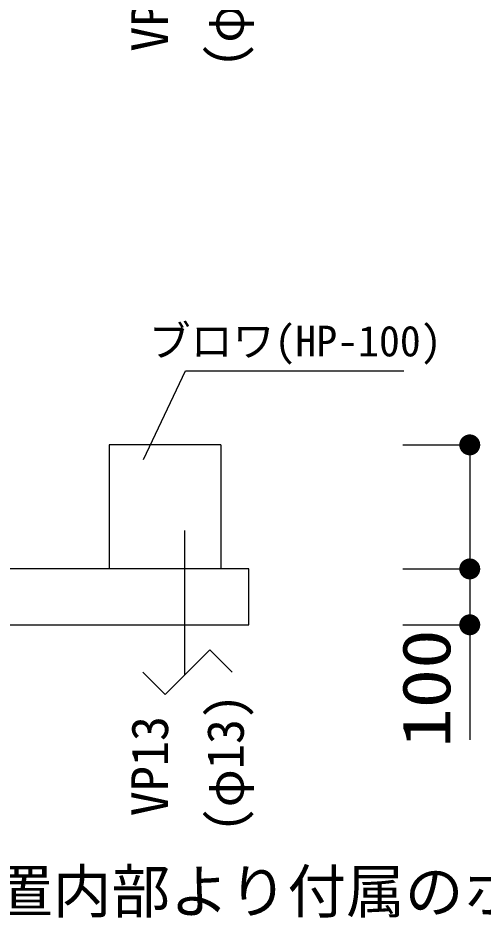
# Model space of a CAD drawing. Units: millimetres, scale not verified. Extents: x -21929 to 8910, y -6308 to 6308.
# Drawn here: x 774 to 1607, y 3010 to 4621 of the extents above; entities that cross this region are included whole.
import ezdxf
from ezdxf.enums import TextEntityAlignment as Align

# ---------------------------------------------------------------- set-up
doc = ezdxf.new("R2010")
doc.units = ezdxf.units.MM
doc.header["$LTSCALE"] = 30
for name, color, linetype, lineweight in [('0-6_機器', 3, 'Continuous', 25), ('0-C_07', 3, 'Continuous', 25), ('1-6_00クル-フ-6寸法', 132, 'Continuous', 25)]:
    doc.layers.add(name, color=color, linetype=linetype, lineweight=lineweight)
doc.styles.add('ＭＳ ゴシック', font='')
doc.styles.get('ＭＳ ゴシック').set_extended_font_data('MS Gothic')

msp = doc.modelspace()

# ---------------------------------------------------------------- linework, layer by layer
at = {"layer": '0-6_機器', "color": 4}
for p, q in [((998.82, 3830.02), (1073.86, 3989.04)), ((1073.86, 3989.04), (1465.12, 3989.04))]:
    msp.add_line(p, q, dxfattribs=at)
at = {"layer": '0-6_機器', "color": 2}
for p, q in [((1187.58, 3634.46), (87.58, 3634.46)), ((1187.58, 3534.46), (1187.58, 3634.46)), ((87.58, 3534.46), (1187.58, 3534.46))]:
    msp.add_line(p, q, dxfattribs=at)
at = {"layer": '0-C_07'}
msp.add_line((1137.58, 3856.46), (1137.58, 3634.46), dxfattribs=at)
at = {"layer": '0-C_07', "color": 6}
msp.add_line((1072.58, 3703.51), (1072.58, 3444.48), dxfattribs=at)
at = {"layer": '0-C_07'}
msp.add_lwpolyline([(1137.58, 3856.46), (937.58, 3856.46), (937.58, 3634.46)], dxfattribs=at)
at = {"layer": '0-C_07', "color": 7}
msp.add_lwpolyline([(997.5, 3449.4), (1037.5, 3409.4), (1117.5, 3489.4), (1157.5, 3449.4)], dxfattribs=at)
at = {"layer": '1-6_00クル-フ-6寸法', "color": 4}
for p, q in [((1462.98, 3856.46), (1582.98, 3856.46)), ((1582.98, 3856.46), (1582.98, 3634.46)), ((1462.98, 3634.46), (1582.98, 3634.46)), ((1462.98, 3634.46), (1582.98, 3634.46)), ((1582.98, 3634.46), (1582.98, 3534.46)), ((1462.98, 3534.46), (1582.98, 3534.46)), ((1582.98, 3534.46), (1582.98, 3328.36))]:
    msp.add_line(p, q, dxfattribs=at)
at = {"layer": '1-6_00クル-フ-6寸法'}
for points in [[(1582.98, 3856.46), (1566.02, 3864.45), (1567.15, 3866.51)], [(1582.98, 3856.46), (1567.15, 3866.51), (1568.53, 3868.42)], [(1582.98, 3856.46), (1568.53, 3868.42), (1570.15, 3870.13)], [(1582.98, 3856.46), (1570.15, 3870.13), (1571.96, 3871.63)], [(1582.98, 3856.46), (1571.96, 3871.63), (1573.95, 3872.89)], [(1582.98, 3856.46), (1573.95, 3872.89), (1576.08, 3873.9)], [(1582.98, 3856.46), (1576.08, 3873.9), (1578.32, 3874.63)], [(1582.98, 3856.46), (1578.32, 3874.63), (1580.63, 3875.07)], [(1582.98, 3856.46), (1580.63, 3875.07), (1582.98, 3875.21)], [(1582.98, 3856.46), (1582.98, 3875.21), (1585.33, 3875.07)], [(1582.98, 3856.46), (1585.33, 3875.07), (1587.64, 3874.63)], [(1582.98, 3856.46), (1587.64, 3874.63), (1589.88, 3873.9)], [(1582.98, 3856.46), (1589.88, 3873.9), (1592.01, 3872.89)], [(1582.98, 3856.46), (1592.01, 3872.89), (1594, 3871.63)], [(1582.98, 3856.46), (1594, 3871.63), (1595.82, 3870.13)], [(1582.98, 3856.46), (1595.82, 3870.13), (1597.43, 3868.42)], [(1582.98, 3856.46), (1597.43, 3868.42), (1598.81, 3866.51)], [(1582.98, 3856.46), (1598.81, 3866.51), (1599.95, 3864.45)], [(1582.98, 3856.46), (1564.27, 3857.64), (1564.56, 3859.98)], [(1582.98, 3856.46), (1564.27, 3855.29), (1564.27, 3857.64)], [(1582.98, 3856.46), (1564.56, 3852.95), (1564.27, 3855.29)], [(1582.98, 3856.46), (1564.56, 3859.98), (1565.15, 3862.26)], [(1582.98, 3856.46), (1565.15, 3850.67), (1564.56, 3852.95)], [(1582.98, 3856.46), (1565.15, 3862.26), (1566.02, 3864.45)], [(1582.98, 3856.46), (1566.02, 3848.48), (1565.15, 3850.67)], [(1582.98, 3856.46), (1567.15, 3846.42), (1566.02, 3848.48)], [(1582.98, 3856.46), (1568.53, 3844.51), (1567.15, 3846.42)], [(1582.98, 3856.46), (1570.15, 3842.8), (1568.53, 3844.51)], [(1582.98, 3856.46), (1571.96, 3841.3), (1570.15, 3842.8)], [(1582.98, 3856.46), (1573.95, 3840.03), (1571.96, 3841.3)], [(1582.98, 3856.46), (1576.08, 3839.03), (1573.95, 3840.03)], [(1582.98, 3856.46), (1578.32, 3838.3), (1576.08, 3839.03)], [(1582.98, 3856.46), (1580.63, 3837.86), (1578.32, 3838.3)], [(1582.98, 3856.46), (1582.98, 3837.71), (1580.63, 3837.86)], [(1582.98, 3856.46), (1599.95, 3864.45), (1600.81, 3862.26)], [(1582.98, 3856.46), (1600.81, 3862.26), (1601.4, 3859.98)], [(1582.98, 3856.46), (1601.4, 3859.98), (1601.69, 3857.64)], [(1582.98, 3856.46), (1601.69, 3857.64), (1601.69, 3855.29)], [(1582.98, 3856.46), (1585.33, 3837.86), (1582.98, 3837.71)], [(1582.98, 3856.46), (1587.64, 3838.3), (1585.33, 3837.86)], [(1582.98, 3856.46), (1589.88, 3839.03), (1587.64, 3838.3)], [(1582.98, 3856.46), (1592.01, 3840.03), (1589.88, 3839.03)], [(1582.98, 3856.46), (1594, 3841.3), (1592.01, 3840.03)], [(1582.98, 3856.46), (1595.82, 3842.8), (1594, 3841.3)], [(1582.98, 3856.46), (1597.43, 3844.51), (1595.82, 3842.8)], [(1582.98, 3856.46), (1598.81, 3846.42), (1597.43, 3844.51)], [(1582.98, 3856.46), (1599.95, 3848.48), (1598.81, 3846.42)], [(1582.98, 3856.46), (1600.81, 3850.67), (1599.95, 3848.48)], [(1582.98, 3856.46), (1601.4, 3852.95), (1600.81, 3850.67)], [(1582.98, 3856.46), (1601.69, 3855.29), (1601.4, 3852.95)], [(1582.98, 3634.46), (1565.15, 3640.26), (1566.02, 3642.45)], [(1582.98, 3634.46), (1565.15, 3640.26), (1566.02, 3642.45)], [(1582.98, 3634.46), (1566.02, 3642.45), (1567.15, 3644.51)], [(1582.98, 3634.46), (1566.02, 3642.45), (1567.15, 3644.51)], [(1582.98, 3634.46), (1567.15, 3644.51), (1568.53, 3646.42)], [(1582.98, 3634.46), (1567.15, 3644.51), (1568.53, 3646.42)], [(1582.98, 3634.46), (1568.53, 3646.42), (1570.15, 3648.13)], [(1582.98, 3634.46), (1568.53, 3646.42), (1570.15, 3648.13)], [(1582.98, 3634.46), (1570.15, 3648.13), (1571.96, 3649.63)], [(1582.98, 3634.46), (1570.15, 3648.13), (1571.96, 3649.63)], [(1582.98, 3634.46), (1571.96, 3649.63), (1573.95, 3650.89)], [(1582.98, 3634.46), (1571.96, 3649.63), (1573.95, 3650.89)], [(1582.98, 3634.46), (1573.95, 3650.89), (1576.08, 3651.9)], [(1582.98, 3634.46), (1573.95, 3650.89), (1576.08, 3651.9)], [(1582.98, 3634.46), (1576.08, 3651.9), (1578.32, 3652.63)], [(1582.98, 3634.46), (1576.08, 3651.9), (1578.32, 3652.63)], [(1582.98, 3634.46), (1578.32, 3652.63), (1580.63, 3653.07)], [(1582.98, 3634.46), (1578.32, 3652.63), (1580.63, 3653.07)], [(1582.98, 3634.46), (1580.63, 3653.07), (1582.98, 3653.21)], [(1582.98, 3634.46), (1580.63, 3653.07), (1582.98, 3653.21)], [(1582.98, 3634.46), (1582.98, 3653.21), (1585.33, 3653.07)], [(1582.98, 3634.46), (1582.98, 3653.21), (1585.33, 3653.07)], [(1582.98, 3634.46), (1585.33, 3653.07), (1587.64, 3652.63)], [(1582.98, 3634.46), (1585.33, 3653.07), (1587.64, 3652.63)], [(1582.98, 3634.46), (1587.64, 3652.63), (1589.88, 3651.9)], [(1582.98, 3634.46), (1587.64, 3652.63), (1589.88, 3651.9)], [(1582.98, 3634.46), (1589.88, 3651.9), (1592.01, 3650.89)], [(1582.98, 3634.46), (1589.88, 3651.9), (1592.01, 3650.89)], [(1582.98, 3634.46), (1592.01, 3650.89), (1594, 3649.63)], [(1582.98, 3634.46), (1592.01, 3650.89), (1594, 3649.63)], [(1582.98, 3634.46), (1594, 3649.63), (1595.82, 3648.13)], [(1582.98, 3634.46), (1594, 3649.63), (1595.82, 3648.13)], [(1582.98, 3634.46), (1595.82, 3648.13), (1597.43, 3646.42)], [(1582.98, 3634.46), (1595.82, 3648.13), (1597.43, 3646.42)], [(1582.98, 3634.46), (1597.43, 3646.42), (1598.81, 3644.51)], [(1582.98, 3634.46), (1597.43, 3646.42), (1598.81, 3644.51)], [(1582.98, 3634.46), (1598.81, 3644.51), (1599.95, 3642.45)], [(1582.98, 3634.46), (1598.81, 3644.51), (1599.95, 3642.45)], [(1582.98, 3634.46), (1599.95, 3642.45), (1600.81, 3640.26)], [(1582.98, 3634.46), (1599.95, 3642.45), (1600.81, 3640.26)], [(1582.98, 3634.46), (1564.27, 3635.64), (1564.56, 3637.98)], [(1582.98, 3634.46), (1564.27, 3635.64), (1564.56, 3637.98)], [(1582.98, 3634.46), (1564.27, 3633.29), (1564.27, 3635.64)], [(1582.98, 3634.46), (1564.27, 3633.29), (1564.27, 3635.64)], [(1582.98, 3634.46), (1564.56, 3630.95), (1564.27, 3633.29)], [(1582.98, 3634.46), (1564.56, 3630.95), (1564.27, 3633.29)], [(1582.98, 3634.46), (1564.56, 3637.98), (1565.15, 3640.26)], [(1582.98, 3634.46), (1564.56, 3637.98), (1565.15, 3640.26)], [(1582.98, 3634.46), (1565.15, 3628.67), (1564.56, 3630.95)], [(1582.98, 3634.46), (1565.15, 3628.67), (1564.56, 3630.95)], [(1582.98, 3634.46), (1566.02, 3626.48), (1565.15, 3628.67)], [(1582.98, 3634.46), (1566.02, 3626.48), (1565.15, 3628.67)], [(1582.98, 3634.46), (1567.15, 3624.42), (1566.02, 3626.48)], [(1582.98, 3634.46), (1567.15, 3624.42), (1566.02, 3626.48)], [(1582.98, 3634.46), (1568.53, 3622.51), (1567.15, 3624.42)], [(1582.98, 3634.46), (1568.53, 3622.51), (1567.15, 3624.42)], [(1582.98, 3634.46), (1570.15, 3620.8), (1568.53, 3622.51)], [(1582.98, 3634.46), (1570.15, 3620.8), (1568.53, 3622.51)], [(1582.98, 3634.46), (1571.96, 3619.3), (1570.15, 3620.8)], [(1582.98, 3634.46), (1571.96, 3619.3), (1570.15, 3620.8)], [(1582.98, 3634.46), (1573.95, 3618.03), (1571.96, 3619.3)], [(1582.98, 3634.46), (1573.95, 3618.03), (1571.96, 3619.3)], [(1582.98, 3634.46), (1576.08, 3617.03), (1573.95, 3618.03)], [(1582.98, 3634.46), (1576.08, 3617.03), (1573.95, 3618.03)], [(1582.98, 3634.46), (1578.32, 3616.3), (1576.08, 3617.03)], [(1582.98, 3634.46), (1578.32, 3616.3), (1576.08, 3617.03)], [(1582.98, 3634.46), (1580.63, 3615.86), (1578.32, 3616.3)], [(1582.98, 3634.46), (1580.63, 3615.86), (1578.32, 3616.3)], [(1582.98, 3634.46), (1582.98, 3615.71), (1580.63, 3615.86)], [(1582.98, 3634.46), (1582.98, 3615.71), (1580.63, 3615.86)], [(1582.98, 3634.46), (1600.81, 3640.26), (1601.4, 3637.98)], [(1582.98, 3634.46), (1600.81, 3640.26), (1601.4, 3637.98)], [(1582.98, 3634.46), (1601.4, 3637.98), (1601.69, 3635.64)], [(1582.98, 3634.46), (1601.4, 3637.98), (1601.69, 3635.64)], [(1582.98, 3634.46), (1601.69, 3635.64), (1601.69, 3633.29)], [(1582.98, 3634.46), (1601.69, 3635.64), (1601.69, 3633.29)], [(1582.98, 3634.46), (1585.33, 3615.86), (1582.98, 3615.71)], [(1582.98, 3634.46), (1587.64, 3616.3), (1585.33, 3615.86)], [(1582.98, 3634.46), (1589.88, 3617.03), (1587.64, 3616.3)], [(1582.98, 3634.46), (1592.01, 3618.03), (1589.88, 3617.03)], [(1582.98, 3634.46), (1594, 3619.3), (1592.01, 3618.03)], [(1582.98, 3634.46), (1595.82, 3620.8), (1594, 3619.3)], [(1582.98, 3634.46), (1597.43, 3622.51), (1595.82, 3620.8)], [(1582.98, 3634.46), (1598.81, 3624.42), (1597.43, 3622.51)], [(1582.98, 3634.46), (1599.95, 3626.48), (1598.81, 3624.42)], [(1582.98, 3634.46), (1600.81, 3628.67), (1599.95, 3626.48)], [(1582.98, 3634.46), (1601.4, 3630.95), (1600.81, 3628.67)], [(1582.98, 3634.46), (1601.69, 3633.29), (1601.4, 3630.95)], [(1582.98, 3634.46), (1585.33, 3615.86), (1582.98, 3615.71)], [(1582.98, 3634.46), (1587.64, 3616.3), (1585.33, 3615.86)], [(1582.98, 3634.46), (1589.88, 3617.03), (1587.64, 3616.3)], [(1582.98, 3634.46), (1592.01, 3618.03), (1589.88, 3617.03)], [(1582.98, 3634.46), (1594, 3619.3), (1592.01, 3618.03)], [(1582.98, 3634.46), (1595.82, 3620.8), (1594, 3619.3)], [(1582.98, 3634.46), (1597.43, 3622.51), (1595.82, 3620.8)], [(1582.98, 3634.46), (1598.81, 3624.42), (1597.43, 3622.51)], [(1582.98, 3634.46), (1599.95, 3626.48), (1598.81, 3624.42)], [(1582.98, 3634.46), (1600.81, 3628.67), (1599.95, 3626.48)], [(1582.98, 3634.46), (1601.4, 3630.95), (1600.81, 3628.67)], [(1582.98, 3634.46), (1601.69, 3633.29), (1601.4, 3630.95)], [(1582.98, 3534.46), (1566.02, 3542.45), (1567.15, 3544.51)], [(1582.98, 3534.46), (1567.15, 3544.51), (1568.53, 3546.42)], [(1582.98, 3534.46), (1568.53, 3546.42), (1570.15, 3548.13)], [(1582.98, 3534.46), (1570.15, 3548.13), (1571.96, 3549.63)], [(1582.98, 3534.46), (1571.96, 3549.63), (1573.95, 3550.89)], [(1582.98, 3534.46), (1573.95, 3550.89), (1576.08, 3551.9)], [(1582.98, 3534.46), (1576.08, 3551.9), (1578.32, 3552.63)], [(1582.98, 3534.46), (1578.32, 3552.63), (1580.63, 3553.07)], [(1582.98, 3534.46), (1580.63, 3553.07), (1582.98, 3553.21)], [(1582.98, 3534.46), (1582.98, 3553.21), (1585.33, 3553.07)], [(1582.98, 3534.46), (1585.33, 3553.07), (1587.64, 3552.63)], [(1582.98, 3534.46), (1587.64, 3552.63), (1589.88, 3551.9)], [(1582.98, 3534.46), (1589.88, 3551.9), (1592.01, 3550.89)], [(1582.98, 3534.46), (1592.01, 3550.89), (1594, 3549.63)], [(1582.98, 3534.46), (1594, 3549.63), (1595.82, 3548.13)], [(1582.98, 3534.46), (1595.82, 3548.13), (1597.43, 3546.42)], [(1582.98, 3534.46), (1597.43, 3546.42), (1598.81, 3544.51)], [(1582.98, 3534.46), (1598.81, 3544.51), (1599.95, 3542.45)], [(1582.98, 3534.46), (1564.27, 3535.64), (1564.56, 3537.98)], [(1582.98, 3534.46), (1564.27, 3533.29), (1564.27, 3535.64)], [(1582.98, 3534.46), (1564.56, 3530.95), (1564.27, 3533.29)], [(1582.98, 3534.46), (1564.56, 3537.98), (1565.15, 3540.26)], [(1582.98, 3534.46), (1565.15, 3528.67), (1564.56, 3530.95)], [(1582.98, 3534.46), (1565.15, 3540.26), (1566.02, 3542.45)], [(1582.98, 3534.46), (1566.02, 3526.48), (1565.15, 3528.67)], [(1582.98, 3534.46), (1567.15, 3524.42), (1566.02, 3526.48)], [(1582.98, 3534.46), (1568.53, 3522.51), (1567.15, 3524.42)], [(1582.98, 3534.46), (1570.15, 3520.8), (1568.53, 3522.51)], [(1582.98, 3534.46), (1571.96, 3519.3), (1570.15, 3520.8)], [(1582.98, 3534.46), (1573.95, 3518.03), (1571.96, 3519.3)], [(1582.98, 3534.46), (1576.08, 3517.03), (1573.95, 3518.03)], [(1582.98, 3534.46), (1578.32, 3516.3), (1576.08, 3517.03)], [(1582.98, 3534.46), (1580.63, 3515.86), (1578.32, 3516.3)], [(1582.98, 3534.46), (1582.98, 3515.71), (1580.63, 3515.86)], [(1582.98, 3534.46), (1599.95, 3542.45), (1600.81, 3540.26)], [(1582.98, 3534.46), (1600.81, 3540.26), (1601.4, 3537.98)], [(1582.98, 3534.46), (1601.4, 3537.98), (1601.69, 3535.64)], [(1582.98, 3534.46), (1601.69, 3535.64), (1601.69, 3533.29)], [(1582.98, 3534.46), (1585.33, 3515.86), (1582.98, 3515.71)], [(1582.98, 3534.46), (1587.64, 3516.3), (1585.33, 3515.86)], [(1582.98, 3534.46), (1589.88, 3517.03), (1587.64, 3516.3)], [(1582.98, 3534.46), (1592.01, 3518.03), (1589.88, 3517.03)], [(1582.98, 3534.46), (1594, 3519.3), (1592.01, 3518.03)], [(1582.98, 3534.46), (1595.82, 3520.8), (1594, 3519.3)], [(1582.98, 3534.46), (1597.43, 3522.51), (1595.82, 3520.8)], [(1582.98, 3534.46), (1598.81, 3524.42), (1597.43, 3522.51)], [(1582.98, 3534.46), (1599.95, 3526.48), (1598.81, 3524.42)], [(1582.98, 3534.46), (1600.81, 3528.67), (1599.95, 3526.48)], [(1582.98, 3534.46), (1601.4, 3530.95), (1600.81, 3528.67)], [(1582.98, 3534.46), (1601.69, 3533.29), (1601.4, 3530.95)]]:
    msp.add_solid(points, dxfattribs=at)

# ---------------------------------------------------------------- texts
at = {"layer": '0-C_07', "color": 4, "style": 'ＭＳ ゴシック'}
for s, p in [('(φ13)', (1198.32, 4531.46)), ('VP13', (1062.77, 4560.22)), ('(φ13)', (1198.32, 3162.93)), ('VP13', (1062.77, 3191.68))]:
    msp.add_text(s, height=65.98, rotation=90, dxfattribs=at).set_placement(p, align=Align.BOTTOM_LEFT)
for s, height, p in [('ブロワ(HP-100)', 54.99, (1008.37, 3998.4)), ('※PF22については、リン除去装置内部より付属のホースを通します。', 76.98, (-737.82, 2995.79))]:
    msp.add_text(s, height=height, dxfattribs=at).set_placement(p, align=Align.BOTTOM_LEFT)
at = {"layer": '1-6_00クル-フ-6寸法', "color": 3, "style": 'ＭＳ ゴシック', "width": 1.2}
msp.add_text('100', height=86.66, rotation=90, dxfattribs=at).set_placement((1574.29, 3314.12), align=Align.BOTTOM_LEFT)

doc.saveas('drawing.dxf')
